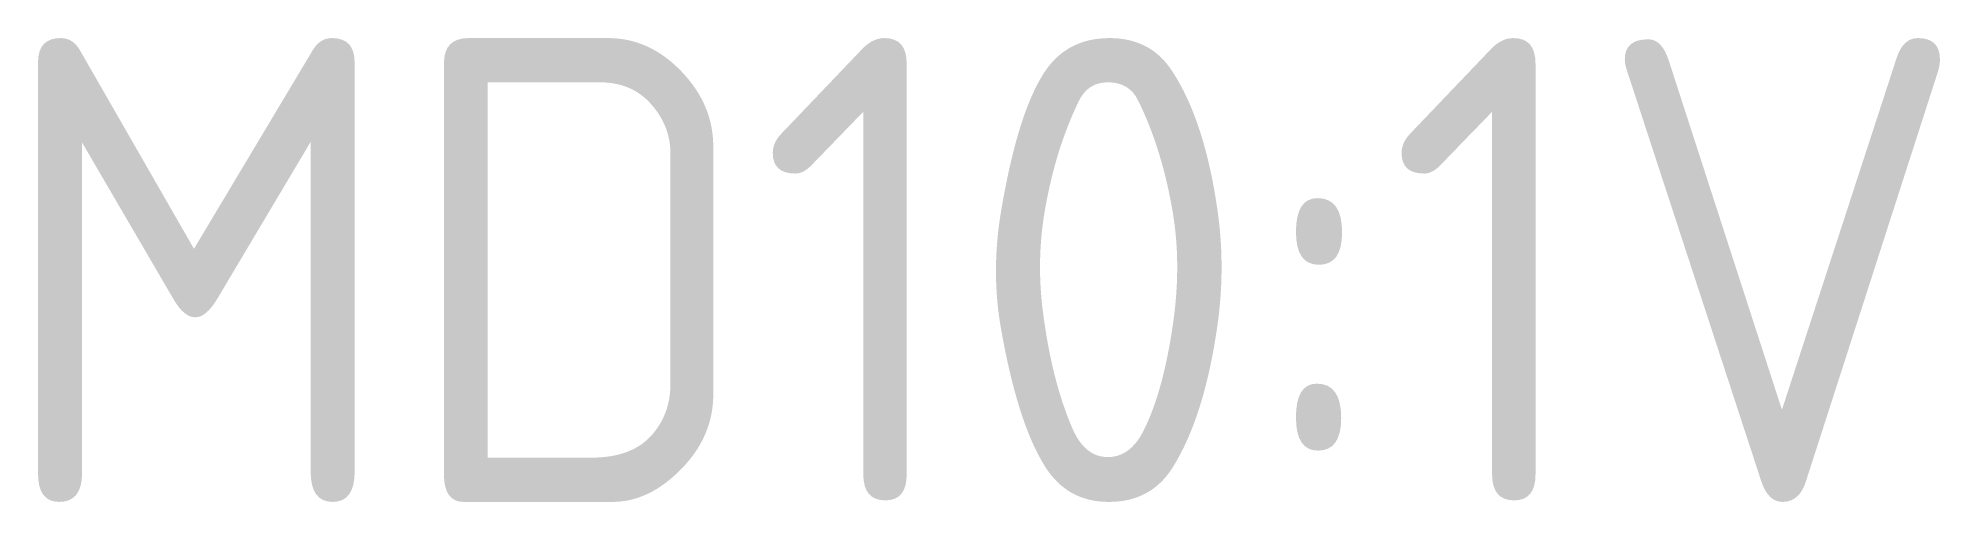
# Model space of a CAD drawing. Header units: millimetres. Extents: x 1.44 to 5.54, y 0.21 to 1.21.
import ezdxf

# ---------------------------------------------------------------- set-up
doc = ezdxf.new("R2010")
doc.units = ezdxf.units.MM
doc.header["$MEASUREMENT"] = 0
doc.styles.add('ISO', font='isocp.shx')

msp = doc.modelspace()

# ---------------------------------------------------------------- texts
at = {"color": 3, "style": 'ISO'}
msp.add_text('MD10:1V', height=1, dxfattribs=at).set_placement((1.3405, 0.2061))

doc.saveas('drawing.dxf')
